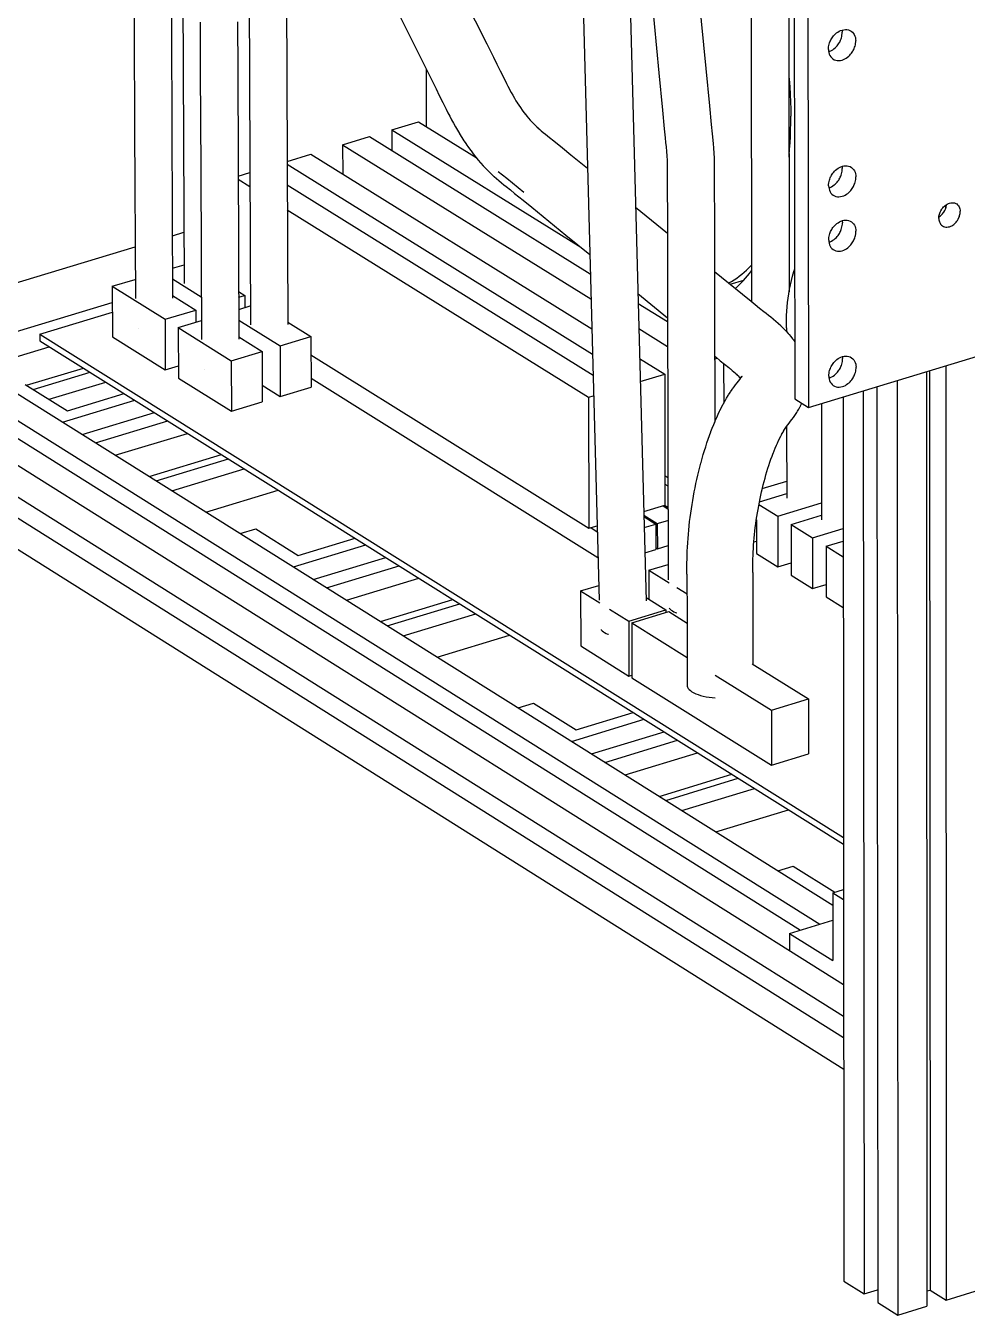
# Model space of a CAD drawing. Header units: millimetres. Extents: x -320 to 345, y -425 to 415.
# Drawn here: x -219.4 to -18.2, y -424.9 to -149.4 of the extents above; entities that cross this region are included whole.
import ezdxf

# ---------------------------------------------------------------- set-up
doc = ezdxf.new("R2010")
doc.units = ezdxf.units.MM
doc.layers.add('SKETCH', color=5, linetype='Continuous')
doc.layers.add('VISIBLE', color=7, linetype='Continuous')

msp = doc.modelspace()

# ---------------------------------------------------------------- linework, layer by layer
at = {"layer": 'SKETCH', "flags": 128}
for points in [[(-195.24, -214), (-195.24, -214), (-195.24, -214)], [(-181.11, -222.83), (-181.11, -222.83), (-181.11, -222.83)]]:
    msp.add_lwpolyline(points, dxfattribs=at)
at = {"layer": 'VISIBLE'}
for p, q in [((-159.58, -75.66), (-120.87, -153.26)), ((-163.85, -98.4), (-133.13, -160.02)), ((-55.18, -107.66), (-55.02, -229.15)), ((-52.27, -109.44), (-52.12, -230.95)), ((-185.88, -124.06), (-185.53, -204.51)), ((-196.27, -140.3), (-196.23, -150.71)), ((-188.28, -140.23), (-188.24, -150.64)), ((-171.69, -138.28), (-171.39, -213.34)), ((-163.7, -138.29), (-163.41, -213.27)), ((-75.58, -142.65), (-74.06, -158.57)), ((-85.61, -143.55), (-84.08, -159.47)), ((-182.12, -148.61), (-182.08, -159.09)), ((-174.13, -148.53), (-174.08, -159.02)), ((-100.21, -147.72), (-96.85, -272.17)), ((-90.15, -147.43), (-86.81, -272.29)), ((-64.34, -147.16), (-64.25, -208.35)), ((-56.31, -147.08), (-56.23, -206.28)), ((-196.23, -150.71), (-196.13, -171.51)), ((-188.24, -150.64), (-188.15, -171.43)), ((-46.74, -151.57), (-46.55, -151.36)), ((-46.55, -151.36), (-46.33, -151.14)), ((-46.33, -151.14), (-46.09, -150.94)), ((-46.09, -150.94), (-45.83, -150.75)), ((-45.83, -150.75), (-45.54, -150.58)), ((-45.54, -150.58), (-45.23, -150.43)), ((-45.23, -150.43), (-44.9, -150.32)), ((-45, -151.68), (-44.95, -151.39)), ((-44.96, -150.33), (-44.94, -150.45)), ((-44.95, -151.39), (-44.92, -151.09)), ((-44.94, -150.45), (-44.91, -150.77)), ((-44.92, -151.09), (-44.91, -150.77)), ((-44.9, -150.32), (-44.57, -150.24)), ((-44.57, -150.24), (-44.23, -150.21)), ((-44.23, -150.21), (-43.89, -150.22)), ((-43.89, -150.22), (-43.56, -150.29)), ((-43.89, -150.22), (-43.56, -150.29)), ((-43.56, -150.29), (-43.25, -150.4)), ((-43.56, -150.29), (-43.25, -150.4)), ((-43.25, -150.4), (-42.96, -150.57)), ((-42.96, -150.57), (-42.71, -150.78)), ((-42.96, -150.57), (-42.96, -150.57)), ((-42.71, -150.78), (-42.5, -151.03)), ((-42.5, -151.03), (-42.32, -151.3)), ((-42.32, -151.3), (-42.19, -151.6)), ((-120.87, -153.26), (-119.44, -156.14)), ((-47.84, -154.51), (-47.83, -154.19)), ((-47.83, -154.19), (-47.8, -153.89)), ((-47.8, -153.89), (-47.75, -153.6)), ((-47.75, -153.6), (-47.68, -153.32)), ((-47.68, -153.32), (-47.6, -153.07)), ((-47.6, -153.07), (-47.51, -152.83)), ((-47.51, -152.83), (-47.41, -152.61)), ((-47.41, -152.61), (-47.31, -152.4)), ((-47.31, -152.4), (-47.2, -152.2)), ((-47.2, -152.2), (-47.07, -152)), ((-47.07, -152), (-46.92, -151.78)), ((-46.92, -151.78), (-46.74, -151.57)), ((-46.66, -154.34), (-46.41, -154.13)), ((-46.41, -154.13), (-46.2, -153.92)), ((-46.2, -153.92), (-46, -153.71)), ((-46, -153.71), (-45.83, -153.49)), ((-45.83, -153.49), (-45.68, -153.28)), ((-45.68, -153.28), (-45.55, -153.08)), ((-45.55, -153.08), (-45.44, -152.88)), ((-45.44, -152.88), (-45.34, -152.67)), ((-45.34, -152.67), (-45.24, -152.45)), ((-45.24, -152.45), (-45.15, -152.21)), ((-45.15, -152.21), (-45.07, -151.96)), ((-45.07, -151.96), (-45, -151.68)), ((-42.43, -154.46), (-42.33, -154.24)), ((-42.33, -154.24), (-42.24, -154)), ((-42.24, -154), (-42.16, -153.74)), ((-42.19, -151.6), (-42.09, -151.92)), ((-42.16, -153.74), (-42.09, -153.47)), ((-42.09, -151.92), (-42.03, -152.24)), ((-42.09, -153.47), (-42.04, -153.18)), ((-42.04, -153.18), (-42.01, -152.87)), ((-42.03, -152.24), (-42.01, -152.56)), ((-42.01, -152.87), (-42.01, -152.56)), ((-119.44, -156.14), (-118.72, -157.58)), ((-47.84, -154.51), (-47.81, -154.83)), ((-47.81, -154.83), (-47.75, -155.15)), ((-47.79, -154.94), (-47.52, -154.85)), ((-47.75, -155.15), (-47.66, -155.46)), ((-47.66, -155.46), (-47.52, -155.76)), ((-47.52, -154.85), (-47.21, -154.7)), ((-47.52, -155.76), (-47.35, -156.04)), ((-47.52, -155.76), (-47.35, -156.04)), ((-47.35, -156.04), (-47.13, -156.29)), ((-47.35, -156.04), (-47.13, -156.29)), ((-47.21, -154.7), (-46.92, -154.53)), ((-47.13, -156.29), (-46.88, -156.5)), ((-46.92, -154.53), (-46.66, -154.34)), ((-46.88, -156.5), (-46.88, -156.5)), ((-46.88, -156.5), (-46.6, -156.66)), ((-46.6, -156.66), (-46.29, -156.78)), ((-46.29, -156.78), (-45.96, -156.84)), ((-45.96, -156.84), (-45.62, -156.86)), ((-45.62, -156.86), (-45.28, -156.83)), ((-45.28, -156.83), (-44.94, -156.75)), ((-44.94, -156.75), (-44.61, -156.63)), ((-44.61, -156.63), (-44.31, -156.49)), ((-44.31, -156.49), (-44.02, -156.31)), ((-44.02, -156.31), (-43.75, -156.12)), ((-43.75, -156.12), (-43.51, -155.92)), ((-43.51, -155.92), (-43.29, -155.71)), ((-43.29, -155.71), (-43.1, -155.49)), ((-43.1, -155.49), (-42.93, -155.28)), ((-42.93, -155.28), (-42.78, -155.07)), ((-42.78, -155.07), (-42.65, -154.86)), ((-42.65, -154.86), (-42.54, -154.66)), ((-42.54, -154.66), (-42.43, -154.46)), ((-182.08, -159.09), (-181.99, -180.04)), ((-174.08, -159.02), (-173.85, -216.41)), ((-133.83, -158.62), (-133.79, -170.96)), ((-118.72, -157.58), (-118.02, -159.01)), ((-118.02, -159.01), (-117.32, -160.41)), ((-84.08, -159.47), (-83.31, -167.42)), ((-74.06, -158.57), (-73.29, -166.52)), ((-133.13, -160.02), (-131.71, -162.88)), ((-117.32, -160.41), (-116.63, -161.77)), ((-116.63, -161.77), (-116.29, -162.43)), ((-116.32, -162.37), (-116.32, -162.37)), ((-116.32, -162.37), (-115.98, -163.03)), ((-56.29, -160.21), (-56.24, -160.83)), ((-56.24, -160.83), (-56.12, -162.47)), ((-56.12, -162.47), (-56.02, -164.08)), ((-131.71, -162.88), (-131, -164.32)), ((-131, -164.32), (-130.28, -165.77)), ((-115.98, -163.01), (-115.98, -163.01)), ((-115.98, -163.01), (-115.65, -163.65)), ((-115.65, -163.65), (-115.31, -164.26)), ((-115.31, -164.26), (-114.96, -164.86)), ((-114.96, -164.86), (-114.62, -165.43)), ((-56.02, -164.08), (-55.95, -165.66)), ((-130.28, -165.77), (-129.54, -167.24)), ((-129.54, -167.24), (-129.17, -167.98)), ((-129.17, -167.98), (-128.78, -168.73)), ((-114.62, -165.43), (-114.3, -165.93)), ((-114.36, -165.84), (-114.36, -165.84)), ((-114.36, -165.84), (-114.01, -166.38)), ((-114.01, -166.38), (-113.66, -166.9)), ((-113.66, -166.9), (-113.29, -167.41)), ((-113.29, -167.41), (-112.93, -167.91)), ((-112.93, -167.91), (-112.59, -168.35)), ((-83.31, -167.42), (-82.93, -171.41)), ((-73.29, -166.52), (-72.92, -170.49)), ((-55.95, -165.66), (-55.91, -167.21)), ((-55.91, -167.21), (-55.89, -168.73)), ((-141.16, -171.67), (-135.43, -169.95)), ((-135.43, -169.95), (-135.43, -169.95)), ((-135.43, -169.95), (-123.14, -177.57)), ((-128.78, -168.73), (-128.39, -169.48)), ((-128.39, -169.48), (-127.99, -170.23)), ((-127.99, -170.23), (-127.57, -170.98)), ((-112.69, -168.23), (-112.69, -168.23)), ((-112.69, -168.23), (-112.32, -168.69)), ((-112.32, -168.69), (-111.95, -169.14)), ((-111.95, -169.14), (-111.57, -169.58)), ((-111.57, -169.58), (-111.29, -169.88)), ((-111.35, -169.82), (-111.35, -169.82)), ((-111.35, -169.82), (-110.96, -170.22)), ((-110.96, -170.22), (-110.59, -170.59)), ((-110.66, -170.53), (-110.66, -170.53)), ((-110.66, -170.53), (-110.26, -170.91)), ((-72.92, -170.49), (-72.72, -172.49)), ((-55.92, -171.66), (-55.9, -170.21)), ((-55.9, -170.21), (-55.89, -168.73)), ((-196.13, -171.51), (-195.96, -207.65)), ((-188.15, -171.43), (-187.99, -207.58)), ((-151.66, -174.82), (-145.92, -173.09)), ((-145.92, -173.09), (-145.92, -173.09)), ((-145.92, -173.09), (-98.74, -202.38)), ((-141.16, -171.67), (-141.15, -176.05)), ((-141.16, -171.67), (-100.76, -196.73)), ((-127.57, -170.98), (-127.15, -171.73)), ((-127.15, -171.73), (-126.72, -172.46)), ((-126.72, -172.46), (-126.67, -172.53)), ((-126.67, -172.53), (-126.22, -173.26)), ((-126.22, -173.26), (-125.77, -173.97)), ((-110.26, -170.91), (-109.9, -171.24)), ((-109.95, -171.19), (-109.95, -171.19)), ((-109.95, -171.19), (-109.53, -171.56)), ((-109.53, -171.56), (-109.13, -171.9)), ((-109.21, -171.83), (-109.21, -171.83)), ((-109.21, -171.83), (-108.78, -172.19)), ((-108.78, -172.19), (-108.34, -172.55)), ((-108.34, -172.55), (-107.45, -173.27)), ((-107.45, -173.27), (-106.54, -174)), ((-82.93, -171.41), (-82.73, -173.38)), ((-82.73, -173.38), (-82.63, -174.34)), ((-72.72, -172.49), (-72.5, -174.53)), ((-56.04, -174.45), (-55.97, -173.07)), ((-55.97, -173.07), (-55.92, -171.66)), ((-151.66, -174.82), (-151.64, -181.11)), ((-151.66, -174.82), (-98.59, -207.77)), ((-125.77, -173.97), (-125.3, -174.66)), ((-125.3, -174.66), (-125.25, -174.74)), ((-125.25, -174.74), (-124.77, -175.42)), ((-124.77, -175.42), (-124.29, -176.08)), ((-124.29, -176.08), (-124.23, -176.16)), ((-124.23, -176.16), (-123.74, -176.8)), ((-106.54, -174), (-104.7, -175.49)), ((-104.7, -175.49), (-102.87, -176.97)), ((-82.63, -174.34), (-82.53, -175.3)), ((-82.53, -175.3), (-82.44, -176.26)), ((-82.44, -176.26), (-82.37, -177.21)), ((-72.5, -174.53), (-72.41, -175.56)), ((-72.41, -175.56), (-72.33, -176.61)), ((-56.24, -177.11), (-56.13, -175.8)), ((-56.13, -175.8), (-56.04, -174.45)), ((-163.54, -178.38), (-158.47, -176.86)), ((-163.54, -179), (-98.27, -219.58)), ((-158.47, -176.86), (-158.47, -176.86)), ((-158.47, -176.86), (-98.42, -214.18)), ((-123.74, -176.8), (-123.25, -177.43)), ((-123.25, -177.43), (-123.18, -177.51)), ((-123.18, -177.51), (-122.68, -178.11)), ((-122.68, -178.11), (-122.18, -178.69)), ((-122.18, -178.69), (-122.11, -178.78)), ((-122.11, -178.78), (-121.6, -179.34)), ((-102.87, -176.97), (-99.35, -179.83)), ((-82.37, -177.21), (-82.32, -178.17)), ((-82.32, -178.17), (-82.3, -179.14)), ((-72.33, -176.61), (-72.28, -177.67)), ((-72.28, -177.67), (-72.25, -178.74)), ((-72.25, -178.74), (-72.25, -178.85)), ((-72.25, -178.85), (-72.24, -179.92)), ((-56.27, -177.45), (-56.24, -177.11)), ((-181.99, -180.04), (-181.83, -216.48)), ((-173.99, -181.52), (-171.52, -180.78)), ((-121.6, -179.34), (-121.09, -179.88)), ((-121.09, -179.88), (-121.01, -179.96)), ((-121.01, -179.96), (-120.5, -180.48)), ((-120.5, -180.48), (-120.41, -180.56)), ((-120.41, -180.56), (-119.99, -180.97)), ((-119.99, -180.97), (-119.9, -181.05)), ((-119.9, -181.05), (-119.39, -181.52)), ((-119.39, -181.52), (-119.3, -181.6)), ((-119.3, -181.6), (-118.8, -182.05)), ((-118.41, -180.51), (-116.58, -181.97)), ((-118.41, -180.51), (-116.58, -181.97)), ((-82.3, -179.11), (-82.29, -180.01)), ((-82.3, -179.14), (-82.3, -179.14)), ((-82.29, -180.01), (-82.29, -181)), ((-82.29, -181), (-82.28, -183.02)), ((-72.24, -179.92), (-72.23, -180.98)), ((-72.23, -180.98), (-72.23, -183.07)), ((-47.48, -181.93), (-47.38, -181.71)), ((-47.38, -181.71), (-47.28, -181.51)), ((-47.28, -181.51), (-47.16, -181.31)), ((-47.16, -181.31), (-47.03, -181.1)), ((-47.03, -181.1), (-46.88, -180.89)), ((-46.88, -180.89), (-46.71, -180.67)), ((-46.71, -180.67), (-46.52, -180.46)), ((-46.52, -180.46), (-46.3, -180.25)), ((-46.3, -180.25), (-46.06, -180.05)), ((-46.06, -180.05), (-45.79, -179.85)), ((-45.79, -179.85), (-45.51, -179.68)), ((-45.51, -179.68), (-45.2, -179.54)), ((-45.41, -181.97), (-45.31, -181.76)), ((-45.31, -181.76), (-45.21, -181.54)), ((-45.21, -181.54), (-45.12, -181.3)), ((-45.2, -179.54), (-44.87, -179.42)), ((-45.12, -181.3), (-45.03, -181.05)), ((-45.03, -181.05), (-44.97, -180.77)), ((-44.97, -180.77), (-44.92, -180.48)), ((-44.93, -179.44), (-44.91, -179.55)), ((-44.92, -180.48), (-44.89, -180.18)), ((-44.91, -179.55), (-44.88, -179.87)), ((-44.89, -180.18), (-44.88, -179.87)), ((-44.87, -179.42), (-44.54, -179.34)), ((-44.54, -179.34), (-44.19, -179.31)), ((-44.19, -179.31), (-43.86, -179.32)), ((-43.86, -179.32), (-43.53, -179.39)), ((-43.86, -179.32), (-43.53, -179.39)), ((-43.53, -179.39), (-43.22, -179.51)), ((-43.53, -179.39), (-43.22, -179.51)), ((-43.22, -179.51), (-42.93, -179.67)), ((-42.93, -179.67), (-42.68, -179.88)), ((-42.93, -179.67), (-42.93, -179.67)), ((-42.68, -179.88), (-42.47, -180.13)), ((-42.47, -180.13), (-42.29, -180.4)), ((-42.29, -180.4), (-42.16, -180.7)), ((-42.16, -180.7), (-42.06, -181.02)), ((-42.06, -181.02), (-42, -181.34)), ((-42, -181.34), (-41.98, -181.66)), ((-41.98, -181.97), (-41.98, -181.66)), ((-173.99, -182.2), (-171.51, -183.74)), ((-163.53, -183.4), (-98.15, -224.07)), ((-118.8, -182.05), (-118.3, -182.48)), ((-118.3, -182.48), (-118.2, -182.56)), ((-118.2, -182.56), (-117.81, -182.88)), ((-117.81, -182.88), (-117.71, -182.97)), ((-117.71, -182.97), (-117.23, -183.36)), ((-117.23, -183.36), (-116.75, -183.74)), ((-116.75, -183.74), (-115.82, -184.49)), ((-116.58, -181.97), (-112.93, -184.94)), ((-116.58, -181.97), (-112.93, -184.94)), ((-115.82, -184.49), (-114.9, -185.23)), ((-82.28, -183.02), (-82.27, -191.22)), ((-72.23, -183.07), (-72.22, -191.29)), ((-47.8, -183.29), (-47.77, -182.99)), ((-47.8, -183.61), (-47.8, -183.29)), ((-47.8, -183.61), (-47.78, -183.93)), ((-47.78, -183.93), (-47.72, -184.25)), ((-47.77, -182.99), (-47.72, -182.7)), ((-47.76, -184.03), (-47.49, -183.94)), ((-47.72, -182.7), (-47.65, -182.43)), ((-47.72, -184.25), (-47.63, -184.56)), ((-47.65, -182.43), (-47.57, -182.17)), ((-47.63, -184.56), (-47.49, -184.86)), ((-47.57, -182.17), (-47.48, -181.93)), ((-47.49, -183.94), (-47.18, -183.79)), ((-47.18, -183.79), (-46.89, -183.62)), ((-46.89, -183.62), (-46.62, -183.43)), ((-46.62, -183.43), (-46.38, -183.22)), ((-46.38, -183.22), (-46.17, -183.01)), ((-46.17, -183.01), (-45.97, -182.8)), ((-45.97, -182.8), (-45.8, -182.58)), ((-45.8, -182.58), (-45.65, -182.37)), ((-45.65, -182.37), (-45.52, -182.17)), ((-45.52, -182.17), (-45.41, -181.97)), ((-43.26, -184.8), (-43.07, -184.59)), ((-43.07, -184.59), (-42.9, -184.37)), ((-42.9, -184.37), (-42.75, -184.16)), ((-42.75, -184.16), (-42.62, -183.96)), ((-42.62, -183.96), (-42.51, -183.76)), ((-42.51, -183.76), (-42.4, -183.55)), ((-42.4, -183.55), (-42.31, -183.33)), ((-42.31, -183.33), (-42.21, -183.09)), ((-42.21, -183.09), (-42.13, -182.84)), ((-42.13, -182.84), (-42.07, -182.56)), ((-42.07, -182.56), (-42.01, -182.27)), ((-42.01, -182.27), (-41.98, -181.97)), ((-114.9, -185.23), (-113.09, -186.7)), ((-113.09, -186.7), (-111.26, -188.19)), ((-47.49, -184.86), (-47.32, -185.14)), ((-47.49, -184.86), (-47.32, -185.14)), ((-47.32, -185.14), (-47.1, -185.39)), ((-47.32, -185.14), (-47.1, -185.39)), ((-47.1, -185.39), (-46.85, -185.59)), ((-46.85, -185.59), (-46.85, -185.59)), ((-46.85, -185.59), (-46.57, -185.76)), ((-46.57, -185.76), (-46.26, -185.87)), ((-46.26, -185.87), (-45.93, -185.94)), ((-45.93, -185.94), (-45.59, -185.95)), ((-45.59, -185.95), (-45.25, -185.92)), ((-45.25, -185.92), (-44.91, -185.84)), ((-44.91, -185.84), (-44.58, -185.73)), ((-44.58, -185.73), (-44.28, -185.58)), ((-44.28, -185.58), (-43.99, -185.41)), ((-43.99, -185.41), (-43.72, -185.22)), ((-43.72, -185.22), (-43.48, -185.01)), ((-43.48, -185.01), (-43.26, -184.8)), ((-22.2, -187.39), (-21.95, -187.3)), ((-21.95, -187.3), (-21.68, -187.24)), ((-21.68, -187.24), (-21.42, -187.21)), ((-21.42, -187.21), (-21.15, -187.22)), ((-21.15, -187.22), (-20.89, -187.27)), ((-20.89, -187.27), (-20.65, -187.36)), ((-20.65, -187.36), (-20.43, -187.49)), ((-163.51, -188.72), (-99.13, -228.79)), ((-111.26, -188.19), (-103.95, -194.14)), ((-89.06, -188.19), (-82.26, -193.71)), ((-24.24, -190.34), (-24.22, -190.1)), ((-24.22, -190.1), (-24.18, -189.87)), ((-24.18, -189.87), (-24.13, -189.66)), ((-24.16, -190.21), (-23.95, -190.06)), ((-24.13, -189.66), (-24.06, -189.46)), ((-24.06, -189.46), (-23.99, -189.27)), ((-23.99, -189.27), (-23.83, -188.94)), ((-23.95, -190.06), (-23.76, -189.9)), ((-23.83, -188.94), (-23.64, -188.62)), ((-23.76, -189.9), (-23.59, -189.73)), ((-23.64, -188.62), (-23.53, -188.45)), ((-23.59, -189.73), (-23.44, -189.56)), ((-23.53, -188.45), (-23.39, -188.28)), ((-23.44, -189.56), (-23.31, -189.4)), ((-23.39, -188.28), (-23.24, -188.11)), ((-23.31, -189.4), (-23.19, -189.23)), ((-23.24, -188.11), (-23.07, -187.95)), ((-23.19, -189.23), (-23, -188.91)), ((-23.07, -187.95), (-22.88, -187.79)), ((-23, -188.91), (-22.84, -188.58)), ((-22.88, -187.79), (-22.67, -187.64)), ((-22.84, -188.58), (-22.77, -188.39)), ((-22.79, -187.72), (-22.79, -188.45)), ((-22.77, -188.39), (-22.7, -188.19)), ((-22.7, -188.19), (-22.65, -187.97)), ((-22.67, -187.64), (-22.45, -187.5)), ((-22.65, -187.97), (-22.61, -187.75)), ((-22.61, -187.75), (-22.6, -187.59)), ((-22.45, -187.5), (-22.2, -187.39)), ((-20.43, -187.49), (-20.23, -187.66)), ((-20.43, -187.49), (-20.43, -187.49)), ((-20.23, -187.66), (-20.06, -187.85)), ((-20.06, -187.85), (-19.92, -188.07)), ((-19.92, -188.07), (-19.82, -188.3)), ((-19.86, -190.18), (-19.8, -189.98)), ((-19.82, -188.3), (-19.74, -188.55)), ((-19.8, -189.98), (-19.75, -189.76)), ((-19.75, -189.76), (-19.71, -189.54)), ((-19.74, -188.55), (-19.7, -188.8)), ((-19.71, -189.54), (-19.68, -189.3)), ((-19.7, -188.8), (-19.68, -189.05)), ((-19.68, -189.3), (-19.68, -189.05)), ((-305.58, -190.29), (-44.6, -354.26)), ((-278.01, -192.39), (-46.92, -337.35)), ((-82.27, -191.22), (-82.24, -207.63)), ((-72.22, -191.29), (-72.19, -207.7)), ((-47.15, -192.94), (-47.02, -192.73)), ((-47.02, -192.73), (-46.87, -192.52)), ((-46.87, -192.52), (-46.7, -192.31)), ((-46.7, -192.31), (-46.51, -192.09)), ((-46.51, -192.09), (-46.29, -191.88)), ((-46.29, -191.88), (-46.05, -191.68)), ((-46.05, -191.68), (-45.78, -191.49)), ((-45.78, -191.49), (-45.49, -191.31)), ((-45.49, -191.31), (-45.19, -191.17)), ((-45.19, -191.17), (-44.86, -191.05)), ((-45.1, -192.93), (-45.02, -192.67)), ((-45.02, -192.67), (-44.95, -192.4)), ((-44.95, -192.4), (-44.9, -192.11)), ((-44.91, -191.07), (-44.89, -191.17)), ((-44.9, -192.11), (-44.87, -191.81)), ((-44.89, -191.17), (-44.87, -191.49)), ((-44.87, -191.81), (-44.87, -191.49)), ((-44.86, -191.05), (-44.52, -190.97)), ((-44.52, -190.97), (-44.18, -190.94)), ((-44.18, -190.94), (-43.84, -190.95)), ((-43.84, -190.95), (-43.52, -191.02)), ((-43.84, -190.95), (-43.52, -191.02)), ((-43.52, -191.02), (-43.21, -191.13)), ((-43.52, -191.02), (-43.21, -191.13)), ((-43.21, -191.13), (-42.92, -191.3)), ((-43.21, -191.13), (-42.92, -191.3)), ((-42.92, -191.3), (-42.67, -191.51)), ((-42.92, -191.3), (-42.92, -191.3)), ((-42.67, -191.51), (-42.46, -191.75)), ((-42.46, -191.75), (-42.28, -192.03)), ((-42.28, -192.03), (-42.15, -192.33)), ((-42.15, -192.33), (-42.05, -192.65)), ((-42.05, -192.65), (-41.99, -192.97)), ((-24.25, -190.58), (-24.24, -190.34)), ((-24.25, -190.58), (-24.23, -190.84)), ((-24.24, -190.25), (-24.16, -190.21)), ((-24.23, -190.84), (-24.18, -191.09)), ((-24.18, -191.09), (-24.11, -191.33)), ((-24.11, -191.33), (-24, -191.57)), ((-24, -191.57), (-23.87, -191.79)), ((-23.87, -191.79), (-23.7, -191.98)), ((-23.7, -191.98), (-23.5, -192.14)), ((-23.5, -192.14), (-23.5, -192.14)), ((-23.5, -192.14), (-23.28, -192.27)), ((-23.28, -192.27), (-23.03, -192.36)), ((-23.03, -192.36), (-22.78, -192.42)), ((-22.78, -192.42), (-22.51, -192.43)), ((-22.51, -192.43), (-22.24, -192.4)), ((-22.24, -192.4), (-21.98, -192.34)), ((-21.98, -192.34), (-21.72, -192.25)), ((-21.72, -192.25), (-21.48, -192.13)), ((-21.48, -192.13), (-21.26, -192)), ((-21.26, -192), (-21.05, -191.85)), ((-21.05, -191.85), (-20.86, -191.69)), ((-20.86, -191.69), (-20.69, -191.52)), ((-20.69, -191.52), (-20.54, -191.35)), ((-20.54, -191.35), (-20.4, -191.19)), ((-20.4, -191.19), (-20.29, -191.02)), ((-20.29, -191.02), (-20.09, -190.7)), ((-20.09, -190.7), (-19.94, -190.37)), ((-19.94, -190.37), (-19.86, -190.18)), ((-288.26, -195.46), (-53.81, -342.67)), ((-284.16, -194.23), (-49.67, -341.41)), ((-188.05, -194.28), (-185.58, -193.54)), ((-103.95, -194.14), (-98.85, -198.29)), ((-47.79, -194.92), (-47.76, -194.62)), ((-47.79, -195.24), (-47.79, -194.92)), ((-47.79, -195.24), (-47.77, -195.56)), ((-47.77, -195.56), (-47.71, -195.88)), ((-47.76, -194.62), (-47.7, -194.33)), ((-47.75, -195.66), (-47.47, -195.56)), ((-47.7, -194.33), (-47.64, -194.06)), ((-47.64, -194.06), (-47.56, -193.8)), ((-47.56, -193.8), (-47.46, -193.56)), ((-47.47, -195.56), (-47.16, -195.42)), ((-47.46, -193.56), (-47.37, -193.34)), ((-47.37, -193.34), (-47.26, -193.14)), ((-47.26, -193.14), (-47.15, -192.94)), ((-47.16, -195.42), (-46.88, -195.24)), ((-46.88, -195.24), (-46.61, -195.05)), ((-46.61, -195.05), (-46.37, -194.85)), ((-46.37, -194.85), (-46.15, -194.64)), ((-46.15, -194.64), (-45.96, -194.42)), ((-45.96, -194.42), (-45.79, -194.21)), ((-45.79, -194.21), (-45.64, -194)), ((-45.64, -194), (-45.51, -193.79)), ((-45.51, -193.79), (-45.4, -193.59)), ((-45.4, -193.59), (-45.29, -193.39)), ((-45.29, -193.39), (-45.19, -193.17)), ((-45.19, -193.17), (-45.1, -192.93)), ((-42.74, -195.79), (-42.61, -195.58)), ((-42.61, -195.58), (-42.49, -195.39)), ((-42.49, -195.39), (-42.39, -195.18)), ((-42.39, -195.18), (-42.29, -194.96)), ((-42.29, -194.96), (-42.2, -194.72)), ((-42.2, -194.72), (-42.12, -194.47)), ((-42.12, -194.47), (-42.05, -194.19)), ((-42.05, -194.19), (-42, -193.9)), ((-42, -193.9), (-41.97, -193.6)), ((-41.99, -192.97), (-41.97, -193.29)), ((-41.97, -193.6), (-41.97, -193.29)), ((-305.53, -197), (-44.59, -361.06)), ((-228.75, -206.5), (-196.01, -196.67)), ((-47.71, -195.88), (-47.61, -196.19)), ((-47.61, -196.19), (-47.48, -196.49)), ((-47.48, -196.49), (-47.3, -196.77)), ((-47.48, -196.49), (-47.3, -196.77)), ((-47.3, -196.77), (-47.09, -197.01)), ((-47.3, -196.77), (-47.09, -197.01)), ((-47.09, -197.01), (-46.84, -197.22)), ((-47.09, -197.01), (-46.84, -197.22)), ((-46.84, -197.22), (-46.84, -197.22)), ((-46.84, -197.22), (-46.55, -197.39)), ((-46.55, -197.39), (-46.24, -197.5)), ((-46.24, -197.5), (-45.91, -197.57)), ((-45.91, -197.57), (-45.57, -197.58)), ((-45.57, -197.58), (-45.23, -197.55)), ((-45.23, -197.55), (-44.9, -197.47)), ((-44.9, -197.47), (-44.57, -197.36)), ((-44.57, -197.36), (-44.26, -197.21)), ((-44.26, -197.21), (-43.98, -197.04)), ((-43.98, -197.04), (-43.71, -196.85)), ((-43.71, -196.85), (-43.47, -196.64)), ((-43.47, -196.64), (-43.25, -196.43)), ((-43.25, -196.43), (-43.06, -196.22)), ((-43.06, -196.22), (-42.89, -196)), ((-42.89, -196), (-42.74, -195.79)), ((-188.02, -201.2), (-185.55, -200.46)), ((-64.9, -201.19), (-64.44, -200.73)), ((-64.44, -200.73), (-64.26, -200.54)), ((-305.5, -201.47), (-44.59, -365.59)), ((-200.91, -205.07), (-195.98, -203.59)), ((-188.01, -203.48), (-181.87, -207.31)), ((-72.2, -201.89), (-66.22, -206.75)), ((-68.82, -204.64), (-65.92, -203.76)), ((-68.59, -204.04), (-68.01, -203.68)), ((-68.01, -203.68), (-67.45, -203.31)), ((-67.45, -203.31), (-66.91, -202.91)), ((-66.91, -202.91), (-66.38, -202.5)), ((-66.48, -204.36), (-66.02, -203.87)), ((-66.38, -202.5), (-65.87, -202.08)), ((-66.02, -203.87), (-65.57, -203.36)), ((-65.87, -202.08), (-65.38, -201.64)), ((-65.57, -203.36), (-65.13, -202.84)), ((-65.38, -201.64), (-64.9, -201.19)), ((-65.13, -202.84), (-64.71, -202.32)), ((-64.71, -202.32), (-64.3, -201.79)), ((-64.3, -201.79), (-64.26, -201.72)), ((-55.94, -204.75), (-55.73, -203.82)), ((-55.73, -203.82), (-55.49, -202.88)), ((-55.49, -202.88), (-55.23, -201.94)), ((-55.23, -201.92), (-55.05, -201.35)), ((-55.23, -201.94), (-55.23, -201.92)), ((-200.91, -205.07), (-200.86, -215.86)), ((-200.91, -205.07), (-189.61, -212.13)), ((-173.89, -206.21), (-172.6, -207.01)), ((-88.57, -206.65), (-82.23, -211.81)), ((-69.16, -204.36), (-68.59, -204.04)), ((-67.71, -205.54), (-67.47, -205.32)), ((-67.47, -205.32), (-66.97, -204.84)), ((-66.97, -204.84), (-66.48, -204.36)), ((-56.3, -206.66), (-56.13, -205.72)), ((-56.13, -205.69), (-55.94, -204.75)), ((-56.13, -205.72), (-56.13, -205.69)), ((-305.45, -208.18), (-44.58, -372.39)), ((-229.82, -217.25), (-200.89, -208.55)), ((-187.99, -207.06), (-183.04, -210.15)), ((-173.89, -207.4), (-172.6, -207.01)), ((-173.87, -210.01), (-171.41, -209.27)), ((-172.6, -207.01), (-172.59, -209.63)), ((-88.51, -208.72), (-82.23, -212.62)), ((-82.24, -207.63), (-82.12, -267.83)), ((-72.19, -207.7), (-72.15, -234.1)), ((-66.22, -206.75), (-64.39, -208.24)), ((-64.39, -208.24), (-63.48, -208.98)), ((-63.48, -208.98), (-62.56, -209.72)), ((-56.66, -209.48), (-56.57, -208.56)), ((-56.57, -208.56), (-56.56, -208.53)), ((-56.56, -208.53), (-56.44, -207.6)), ((-56.44, -207.6), (-56.3, -206.66)), ((-216.36, -215.3), (-200.88, -210.64)), ((-189.61, -212.13), (-183.04, -210.15)), ((-189.61, -212.13), (-189.57, -222.93)), ((-183.04, -210.15), (-183.03, -212.77)), ((-62.56, -209.72), (-61.62, -210.47)), ((-61.62, -210.47), (-61.14, -210.85)), ((-61.14, -210.85), (-60.66, -211.24)), ((-60.66, -211.24), (-60.17, -211.63)), ((-60.17, -211.63), (-59.69, -212.03)), ((-59.69, -212.03), (-59.59, -212.12)), ((-59.59, -212.12), (-59.1, -212.53)), ((-56.79, -212.21), (-56.77, -211.33)), ((-56.77, -211.29), (-56.73, -210.39)), ((-56.77, -211.33), (-56.77, -211.29)), ((-56.73, -210.39), (-56.66, -209.48)), ((-195.24, -214), (-195.24, -214)), ((-195.24, -214), (-195.24, -214)), ((-195.24, -214), (-195.24, -214)), ((-186.79, -213.9), (-181.85, -212.41)), ((-186.79, -213.9), (-186.74, -224.69)), ((-186.79, -213.9), (-175.47, -220.97)), ((-173.87, -212.31), (-165.03, -217.83)), ((-163.41, -212.75), (-158.45, -215.84)), ((-88.37, -214.12), (-82.22, -217.94)), ((-59.1, -212.53), (-58.62, -212.95)), ((-58.62, -212.95), (-58.52, -213.04)), ((-58.52, -213.04), (-58.05, -213.48)), ((-58.05, -213.48), (-57.95, -213.57)), ((-57.95, -213.57), (-57.5, -214.02)), ((-57.5, -214.02), (-57.06, -214.47)), ((-57.06, -214.47), (-56.86, -214.68)), ((-56.86, -214.68), (-56.44, -215.14)), ((-56.81, -213.93), (-56.8, -213.08)), ((-56.81, -213.93), (-56.81, -214.74)), ((-56.8, -213.08), (-56.79, -212.21)), ((-216.36, -215.3), (-216.35, -216.73)), ((-216.36, -215.3), (-44.63, -322.84)), ((-216.35, -216.73), (-44.63, -324.3)), ((-216.35, -216.73), (-216.35, -216.73)), ((-200.86, -215.86), (-189.57, -222.93)), ((-200.86, -215.86), (-200.86, -215.86)), ((-173.85, -215.89), (-168.89, -218.99)), ((-165.03, -217.83), (-158.45, -215.84)), ((-158.45, -215.84), (-158.41, -226.64)), ((-56.44, -215.14), (-56.26, -215.36)), ((-56.26, -215.36), (-55.87, -215.84)), ((-55.87, -215.84), (-55.5, -216.31)), ((-55.5, -216.31), (-55.33, -216.55)), ((-55.33, -216.55), (-55.03, -216.98)), ((-229.79, -222.63), (-214.35, -217.99)), ((-175.47, -220.97), (-168.89, -218.99)), ((-168.89, -218.99), (-168.85, -229.79)), ((-165.03, -217.83), (-164.98, -228.62)), ((-158.44, -219.72), (-99.07, -256.78)), ((-72.17, -220), (-71.87, -220.24)), ((-71.87, -220.24), (-70.95, -220.99)), ((-52.12, -230.95), (-13.65, -219.3)), ((-45.75, -220.53), (-45.46, -220.36)), ((-45.46, -220.36), (-45.16, -220.21)), ((-45.16, -220.21), (-44.83, -220.1)), ((-44.88, -220.12), (-44.86, -220.21)), ((-44.86, -220.21), (-44.84, -220.53)), ((-44.83, -220.1), (-44.49, -220.02)), ((-44.49, -220.02), (-44.15, -219.99)), ((-44.15, -219.99), (-43.81, -220)), ((-43.81, -220), (-43.49, -220.07)), ((-43.81, -220), (-43.49, -220.07)), ((-43.49, -220.07), (-43.18, -220.18)), ((-43.49, -220.07), (-43.18, -220.18)), ((-43.18, -220.18), (-42.89, -220.35)), ((-43.18, -220.18), (-42.89, -220.35)), ((-42.89, -220.35), (-42.64, -220.55)), ((-42.89, -220.35), (-42.89, -220.35)), ((-219.24, -226.2), (-207.08, -222.54)), ((-189.57, -222.93), (-186.75, -222.08)), ((-181.11, -222.83), (-181.11, -222.83)), ((-181.11, -222.83), (-181.11, -222.83)), ((-181.11, -222.83), (-181.11, -222.83)), ((-175.47, -220.97), (-175.43, -231.77)), ((-88.2, -220.53), (-82.83, -223.86)), ((-72.17, -220.64), (-71.59, -220.46)), ((-70.95, -220.99), (-70.02, -221.73)), ((-70.25, -221.55), (-70.23, -230.07)), ((-70.02, -221.73), (-69.12, -222.45)), ((-69.12, -222.45), (-68.76, -222.75)), ((-68.8, -222.72), (-68.39, -223.07)), ((-68.8, -222.72), (-68.8, -222.72)), ((-68.39, -223.07), (-68.05, -223.36)), ((-47.67, -223.38), (-47.6, -223.1)), ((-47.6, -223.1), (-47.52, -222.85)), ((-47.52, -222.85), (-47.43, -222.61)), ((-47.43, -222.61), (-47.33, -222.39)), ((-47.33, -222.39), (-47.23, -222.18)), ((-47.23, -222.18), (-47.12, -221.99)), ((-47.12, -221.99), (-46.99, -221.78)), ((-46.99, -221.78), (-46.84, -221.57)), ((-46.84, -221.57), (-46.67, -221.35)), ((-46.67, -221.35), (-46.47, -221.14)), ((-46.47, -221.14), (-46.26, -220.93)), ((-46.26, -220.93), (-46.02, -220.73)), ((-46.02, -220.73), (-45.75, -220.53)), ((-45.76, -223.24), (-45.61, -223.03)), ((-45.61, -223.03), (-45.48, -222.83)), ((-45.48, -222.83), (-45.36, -222.63)), ((-45.36, -222.63), (-45.26, -222.43)), ((-45.26, -222.43), (-45.16, -222.2)), ((-45.16, -222.2), (-45.07, -221.97)), ((-45.07, -221.97), (-44.99, -221.71)), ((-44.99, -221.71), (-44.92, -221.44)), ((-44.92, -221.44), (-44.87, -221.15)), ((-44.87, -221.15), (-44.84, -220.84)), ((-44.84, -220.84), (-44.84, -220.53)), ((-42.64, -220.55), (-42.43, -220.8)), ((-42.43, -220.8), (-42.25, -221.08)), ((-42.25, -221.08), (-42.12, -221.38)), ((-42.12, -221.38), (-42.02, -221.69)), ((-42.02, -221.69), (-41.96, -222.01)), ((-42.02, -223.23), (-41.97, -222.94)), ((-41.97, -222.94), (-41.94, -222.64)), ((-41.96, -222.01), (-41.94, -222.33)), ((-41.94, -222.64), (-41.94, -222.33)), ((-26.25, -223.11), (-26.13, -419.57)), ((-22.77, -222.06), (-22.66, -421.76)), ((-217.78, -227.12), (-205.62, -223.46)), ((-214.4, -229.23), (-202.24, -225.57)), ((-186.74, -224.69), (-175.43, -231.77)), ((-186.74, -224.69), (-186.74, -224.69)), ((-158.42, -224.74), (-97.1, -263.03)), ((-88.06, -225.44), (-82.83, -223.86)), ((-82.83, -223.86), (-82.78, -251.84)), ((-68.09, -223.32), (-67.74, -223.64)), ((-68.09, -223.32), (-68.09, -223.32)), ((-67.82, -223.56), (-67.49, -223.89)), ((-67.82, -223.56), (-67.82, -223.56)), ((-67.68, -226.1), (-67.36, -225.7)), ((-67.57, -223.8), (-67.27, -224.11)), ((-67.57, -223.8), (-67.57, -223.8)), ((-67.36, -225.7), (-67.07, -225.32)), ((-67.35, -224.02), (-67.08, -224.31)), ((-67.35, -224.02), (-67.35, -224.02)), ((-67.15, -224.24), (-66.93, -224.5)), ((-67.15, -224.24), (-67.15, -224.24)), ((-67.07, -225.32), (-66.8, -224.96)), ((-66.97, -224.45), (-66.81, -224.64)), ((-66.97, -224.45), (-66.97, -224.45)), ((-66.89, -224.53), (-66.72, -224.78)), ((-66.89, -224.53), (-66.89, -224.53)), ((-66.84, -224.59), (-66.69, -224.82)), ((-66.84, -224.59), (-66.84, -224.59)), ((-66.8, -224.96), (-66.55, -224.63)), ((-66.79, -224.65), (-66.69, -224.82)), ((-66.79, -224.65), (-66.79, -224.65)), ((-66.57, -224.65), (-66.42, -224.44)), ((-66.55, -224.63), (-66.55, -224.63)), ((-66.45, -224.49), (-66.31, -224.27)), ((-66.42, -224.44), (-66.42, -224.44)), ((-66.39, -224.39), (-66.33, -224.25)), ((-66.38, -224.37), (-66.31, -224.24)), ((-66.38, -224.39), (-66.3, -224.25)), ((-66.33, -224.25), (-66.33, -224.25)), ((-66.31, -224.24), (-66.31, -224.24)), ((-66.31, -224.27), (-66.31, -224.27)), ((-66.3, -224.25), (-66.3, -224.25)), ((-47.76, -224.28), (-47.75, -223.97)), ((-47.76, -224.28), (-47.73, -224.6)), ((-47.75, -223.97), (-47.72, -223.67)), ((-47.73, -224.6), (-47.68, -224.92)), ((-47.72, -223.67), (-47.67, -223.38)), ((-47.72, -224.7), (-47.44, -224.6)), ((-47.68, -224.92), (-47.58, -225.24)), ((-47.58, -225.24), (-47.45, -225.53)), ((-47.45, -225.53), (-47.27, -225.81)), ((-47.45, -225.53), (-47.27, -225.81)), ((-47.44, -224.6), (-47.13, -224.45)), ((-47.27, -225.81), (-47.06, -226.06)), ((-47.27, -225.81), (-47.06, -226.06)), ((-47.13, -224.45), (-46.84, -224.28)), ((-46.84, -224.28), (-46.58, -224.09)), ((-46.58, -224.09), (-46.34, -223.88)), ((-46.34, -223.88), (-46.12, -223.67)), ((-46.12, -223.67), (-45.93, -223.46)), ((-45.93, -223.46), (-45.76, -223.24)), ((-43.95, -226.08), (-43.68, -225.88)), ((-43.68, -225.88), (-43.44, -225.68)), ((-43.44, -225.68), (-43.22, -225.47)), ((-43.22, -225.47), (-43.03, -225.26)), ((-43.03, -225.26), (-42.86, -225.04)), ((-42.86, -225.04), (-42.71, -224.83)), ((-42.71, -224.83), (-42.58, -224.62)), ((-42.58, -224.62), (-42.47, -224.43)), ((-42.47, -224.43), (-42.36, -224.22)), ((-42.36, -224.22), (-42.26, -224)), ((-42.26, -224), (-42.17, -223.76)), ((-42.17, -223.76), (-42.09, -223.51)), ((-42.09, -223.51), (-42.02, -223.23)), ((-33.15, -225.2), (-33, -424.95)), ((-26.92, -223.32), (-26.8, -423.03)), ((-219.52, -226.03), (-210.5, -231.68)), ((-210.5, -231.68), (-198.34, -228.02)), ((-168.86, -226.2), (-164.98, -228.62)), ((-164.98, -228.62), (-158.41, -226.64)), ((-158.41, -226.64), (-158.41, -226.64)), ((-99.13, -228.79), (-98.03, -228.45)), ((-69.6, -228.95), (-69.26, -228.39)), ((-69.26, -228.39), (-69.19, -228.27)), ((-69.19, -228.27), (-68.84, -227.74)), ((-68.84, -227.74), (-68.77, -227.63)), ((-68.77, -227.63), (-68.42, -227.13)), ((-68.42, -227.13), (-68.34, -227.01)), ((-68.34, -227.01), (-68, -226.54)), ((-68, -226.54), (-67.68, -226.1)), ((-47.06, -226.06), (-46.8, -226.26)), ((-46.8, -226.26), (-46.8, -226.26)), ((-46.8, -226.26), (-46.52, -226.43)), ((-46.52, -226.43), (-46.21, -226.54)), ((-46.21, -226.54), (-45.88, -226.61)), ((-45.88, -226.61), (-45.54, -226.62)), ((-45.54, -226.62), (-45.2, -226.59)), ((-45.2, -226.59), (-44.87, -226.51)), ((-44.87, -226.51), (-44.54, -226.4)), ((-44.54, -226.4), (-44.23, -226.25)), ((-44.23, -226.25), (-43.95, -226.08)), ((-40.39, -227.4), (-40.21, -420.39)), ((-37.5, -226.52), (-37.32, -422.21)), ((-211.53, -234.09), (-196.08, -229.43)), ((-175.43, -231.77), (-168.85, -229.79)), ((-168.85, -229.79), (-168.85, -229.79)), ((-99.13, -228.79), (-99.07, -256.78)), ((-71.04, -231.65), (-70.71, -231)), ((-70.71, -231), (-70.39, -230.37)), ((-70.39, -230.37), (-70.33, -230.26)), ((-70.33, -230.26), (-70, -229.65)), ((-70, -229.65), (-69.94, -229.53)), ((-69.94, -229.53), (-69.6, -228.95)), ((-55.02, -229.15), (-52.12, -230.95)), ((-55.02, -229.15), (-55.02, -229.15)), ((-54.43, -231.79), (-54.16, -231.36)), ((-54.16, -231.36), (-54.09, -231.22)), ((-54.16, -231.36), (-54.16, -231.36)), ((-54.16, -231.36), (-54.16, -231.36)), ((-54.09, -231.22), (-53.85, -230.78)), ((-53.85, -230.78), (-53.81, -230.71)), ((-53.81, -230.71), (-53.78, -230.64)), ((-53.78, -230.64), (-53.71, -230.49)), ((-53.71, -230.49), (-53.65, -230.35)), ((-53.65, -230.35), (-53.52, -230.08)), ((-49.34, -230.1), (-49.33, -237.18)), ((-44.73, -228.71), (-44.53, -417.65)), ((-211.53, -234.09), (-211.53, -234.09)), ((-210.5, -231.68), (-210.5, -231.68)), ((-207.3, -236.74), (-191.85, -232.08)), ((-204.48, -238.51), (-189.03, -233.85)), ((-72.36, -234.62), (-72.06, -233.9)), ((-72.06, -233.9), (-72.02, -233.8)), ((-72.02, -233.8), (-71.71, -233.1)), ((-71.71, -233.1), (-71.4, -232.42)), ((-71.4, -232.42), (-71.09, -231.75)), ((-71.09, -231.75), (-71.04, -231.65)), ((-56.23, -234.29), (-55.93, -233.91)), ((-55.93, -233.91), (-55.63, -233.52)), ((-55.63, -233.52), (-55.34, -233.13)), ((-55.34, -233.13), (-55.04, -232.72)), ((-55.04, -232.72), (-54.87, -232.47)), ((-54.87, -232.47), (-54.59, -232.05)), ((-54.59, -232.05), (-54.43, -231.79)), ((-54.59, -232.05), (-54.59, -232.05)), ((-54.59, -232.05), (-54.59, -232.05)), ((-207.3, -236.74), (-207.3, -236.74)), ((-200.25, -241.16), (-184.79, -236.5)), ((-73.27, -236.97), (-72.98, -236.2)), ((-72.98, -236.2), (-72.95, -236.11)), ((-72.95, -236.11), (-72.66, -235.36)), ((-72.66, -235.36), (-72.36, -234.62)), ((-58.05, -237.13), (-57.79, -236.64)), ((-57.84, -236.74), (-57.6, -236.29)), ((-57.79, -236.64), (-57.79, -236.64)), ((-57.6, -236.29), (-57.33, -235.84)), ((-57.44, -236.02), (-57.2, -235.65)), ((-57.33, -235.84), (-57.33, -235.84)), ((-57.2, -235.65), (-56.93, -235.23)), ((-56.99, -235.32), (-56.81, -235.07)), ((-56.93, -235.23), (-56.93, -235.23)), ((-56.81, -235.07), (-56.52, -234.68)), ((-56.77, -235.02), (-56.75, -250.32)), ((-56.52, -234.68), (-56.23, -234.29)), ((-49.33, -236.86), (-49.31, -254.96)), ((-204.48, -238.51), (-204.48, -238.51)), ((-74.34, -240.18), (-74.08, -239.35)), ((-74.08, -239.35), (-73.81, -238.54)), ((-73.81, -238.54), (-73.54, -237.75)), ((-73.54, -237.75), (-73.27, -236.97)), ((-59.46, -240.24), (-59.21, -239.64)), ((-59.21, -239.64), (-58.96, -239.06)), ((-59, -239.14), (-58.76, -238.6)), ((-58.96, -239.06), (-58.96, -239.06)), ((-58.76, -238.6), (-58.5, -238.05)), ((-58.52, -238.09), (-58.28, -237.58)), ((-58.5, -238.05), (-58.5, -238.05)), ((-58.29, -237.6), (-58.05, -237.13)), ((-58.28, -237.58), (-58.28, -237.58)), ((-49.33, -237.18), (-49.31, -254.96)), ((-200.25, -241.16), (-200.25, -241.16)), ((-192.99, -245.72), (-177.53, -241.05)), ((-191.53, -246.63), (-176.07, -241.96)), ((-75.07, -242.72), (-74.83, -241.86)), ((-74.83, -241.86), (-74.59, -241.02)), ((-74.59, -241.02), (-74.34, -240.18)), ((-60.36, -242.68), (-60.13, -242.02)), ((-60.13, -242.02), (-59.9, -241.38)), ((-59.9, -241.38), (-59.66, -240.76)), ((-59.69, -240.83), (-59.46, -240.24)), ((-59.66, -240.76), (-59.66, -240.76)), ((-188.15, -248.76), (-172.68, -244.09)), ((-75.76, -245.44), (-75.55, -244.57)), ((-75.55, -244.57), (-75.33, -243.7)), ((-75.33, -243.7), (-75.1, -242.84)), ((-75.1, -242.84), (-75.07, -242.72)), ((-61.19, -245.34), (-60.98, -244.64)), ((-60.98, -244.64), (-60.77, -243.95)), ((-60.78, -243.97), (-60.58, -243.35)), ((-60.77, -243.95), (-60.77, -243.95)), ((-60.58, -243.35), (-60.36, -242.68)), ((-82.79, -245.52), (-82.16, -245.91)), ((-82.79, -247.34), (-82.16, -247.73)), ((-76.34, -248.11), (-76.16, -247.22)), ((-76.16, -247.22), (-75.96, -246.33)), ((-75.96, -246.33), (-75.76, -245.44)), ((-61.97, -248.32), (-56.76, -246.74)), ((-61.96, -248.24), (-61.77, -247.51)), ((-61.77, -247.51), (-61.59, -246.78)), ((-61.59, -246.78), (-61.39, -246.06)), ((-61.39, -246.06), (-61.19, -245.34)), ((-180.89, -253.31), (-165.43, -248.63)), ((-76.85, -250.83), (-76.69, -249.92)), ((-76.69, -249.92), (-76.52, -249.01)), ((-76.52, -249.01), (-76.34, -248.11)), ((-62.61, -251.21), (-62.45, -250.45)), ((-62.6, -251.16), (-56.75, -249.39)), ((-62.45, -250.45), (-62.29, -249.69)), ((-62.3, -249.72), (-62.13, -248.98)), ((-62.29, -249.69), (-62.29, -249.69)), ((-62.13, -248.98), (-61.96, -248.24)), ((-56.75, -249.98), (-56.75, -250.33)), ((-87.32, -253.22), (-82.78, -251.84)), ((-83.19, -251.97), (-82.15, -252.61)), ((-82.86, -251.87), (-82.15, -252.31)), ((-82.78, -251.84), (-82.78, -251.84)), ((-77.27, -253.55), (-77.14, -252.64)), ((-77.14, -252.64), (-77, -251.74)), ((-77, -251.74), (-76.85, -250.83)), ((-63.03, -253.52), (-62.89, -252.75)), ((-62.89, -252.75), (-62.75, -251.98)), ((-62.75, -251.98), (-62.61, -251.21)), ((-62.7, -251.7), (-58.68, -254.21)), ((-58.68, -254.21), (-49.31, -251.37)), ((-99.07, -256.78), (-97.28, -256.24)), ((-87.3, -253.97), (-84.41, -255.78)), ((-87.29, -254.28), (-84.74, -255.88)), ((-87.23, -256.63), (-84.74, -255.88)), ((-84.74, -255.88), (-84.73, -261.29)), ((-84.41, -255.78), (-82.15, -255.09)), ((-84.41, -255.78), (-84.4, -261.19)), ((-77.61, -256.28), (-77.5, -255.37)), ((-77.5, -255.37), (-77.39, -254.46)), ((-77.39, -254.46), (-77.27, -253.55)), ((-63.47, -256.61), (-63.37, -255.84)), ((-63.37, -255.84), (-63.27, -255.06)), ((-63.27, -255.06), (-63.15, -254.29)), ((-63.25, -254.96), (-63.24, -262.19)), ((-63.15, -254.29), (-63.03, -253.52)), ((-58.68, -254.21), (-58.66, -265.04)), ((-55.81, -255.99), (-49.31, -254.02)), ((-55.81, -255.99), (-55.8, -266.82)), ((-55.81, -255.99), (-51.23, -258.84)), ((-173.53, -257.92), (-170.24, -256.93)), ((-173.53, -257.92), (-173.53, -257.92)), ((-170.24, -256.93), (-170.24, -256.93)), ((-170.24, -256.93), (-161.17, -262.62)), ((-161.17, -262.62), (-148.99, -258.93)), ((-98.65, -256.65), (-97.25, -257.53)), ((-77.92, -259.86), (-77.85, -258.98)), ((-77.85, -258.98), (-77.78, -258.08)), ((-77.78, -258.08), (-77.7, -257.18)), ((-77.7, -257.18), (-77.61, -256.28)), ((-63.79, -259.64), (-63.72, -258.89)), ((-63.72, -258.89), (-63.65, -258.13)), ((-63.65, -258.13), (-63.56, -257.37)), ((-63.56, -257.37), (-63.47, -256.61)), ((-51.23, -258.84), (-44.7, -256.86)), ((-51.23, -258.84), (-51.22, -269.68)), ((-162.19, -265.04), (-146.71, -260.35)), ((-87.09, -262), (-84.73, -261.29)), ((-84.73, -260.98), (-84.4, -261.19)), ((-84.73, -261.29), (-84.73, -261.29)), ((-84.4, -261.19), (-82.13, -260.5)), ((-78.03, -262.54), (-78.01, -261.68)), ((-78.01, -261.68), (-77.97, -260.82)), ((-77.97, -260.82), (-77.92, -259.93)), ((-77.92, -259.93), (-77.92, -259.86)), ((-63.93, -261.87), (-63.89, -261.13)), ((-63.89, -261.13), (-63.84, -260.39)), ((-63.84, -260.39), (-63.79, -259.64)), ((-63.79, -259.7), (-63.24, -259.54)), ((-48.36, -260.63), (-44.7, -259.51)), ((-48.36, -260.63), (-48.35, -271.46)), ((-48.36, -260.63), (-44.69, -262.91)), ((-161.17, -262.62), (-161.17, -262.62)), ((-157.93, -267.71), (-142.46, -263.02)), ((-86.21, -265.75), (-82.13, -264.51)), ((-78.08, -265.01), (-78.07, -264.2)), ((-78.07, -264.2), (-78.05, -263.37)), ((-78.05, -263.37), (-78.03, -262.54)), ((-64, -264.77), (-63.99, -264.03)), ((-63.99, -264.03), (-63.98, -263.33)), ((-63.98, -263.35), (-63.96, -262.61)), ((-63.98, -263.35), (-63.98, -263.35)), ((-63.96, -262.61), (-63.93, -261.87)), ((-63.24, -262.19), (-58.66, -265.04)), ((-63.24, -262.19), (-63.24, -262.19)), ((-58.66, -265.04), (-55.8, -264.17)), ((-162.19, -265.04), (-162.19, -265.04)), ((-155.09, -269.49), (-139.61, -264.8)), ((-86.21, -265.75), (-86.2, -271.95)), ((-86.21, -265.75), (-81.86, -268.46)), ((-78.08, -265.81), (-78.08, -265.01)), ((-78.08, -266.6), (-78.08, -265.81)), ((-78.08, -266.6), (-78.08, -267.38)), ((-64.01, -266.25), (-64, -265.51)), ((-64.01, -266.25), (-64.01, -267.76)), ((-64, -265.51), (-64, -264.77)), ((-55.8, -266.82), (-51.22, -269.68)), ((-55.8, -266.82), (-55.8, -266.82)), ((-157.93, -267.71), (-157.93, -267.71)), ((-155.09, -269.49), (-155.09, -269.49)), ((-150.83, -272.16), (-135.35, -267.47)), ((-100.81, -270.18), (-96.94, -269)), ((-80.27, -269.46), (-78.06, -270.83)), ((-78.08, -267.38), (-78.08, -268.93)), ((-78.08, -268.93), (-78.07, -270.46)), ((-64.01, -267.76), (-64, -269.27)), ((-64, -269.27), (-63.99, -270.79)), ((-51.22, -269.68), (-48.35, -268.81)), ((-150.83, -272.16), (-150.83, -272.16)), ((-143.57, -276.72), (-128.08, -272.02)), ((-100.81, -270.18), (-100.78, -281.93)), ((-100.81, -270.18), (-96.72, -272.73)), ((-86.83, -271.56), (-82.58, -274.21)), ((-78.07, -270.46), (-78.06, -271.99)), ((-78.06, -271.99), (-78.06, -275.05)), ((-63.99, -270.79), (-63.99, -272.33)), ((-63.99, -272.33), (-63.98, -275.4)), ((-48.35, -271.46), (-44.68, -273.75)), ((-48.35, -271.46), (-48.35, -271.46)), ((-142.13, -277.62), (-126.65, -272.92)), ((-138.72, -279.76), (-123.23, -275.06)), ((-94.6, -274.06), (-90.5, -276.62)), ((-90.5, -276.62), (-82.58, -274.21)), ((-89.87, -277.01), (-81.95, -274.6)), ((-82.58, -274.21), (-82.58, -274.79)), ((-81.95, -274.6), (-81.95, -274.6)), ((-81.95, -274.6), (-78.05, -277.04)), ((-81.85, -273.88), (-81.85, -273.89)), ((-81.85, -273.89), (-81.67, -274.09)), ((-81.67, -274.09), (-81.45, -274.28)), ((-81.67, -274.09), (-81.45, -274.28)), ((-81.45, -274.28), (-81.18, -274.46)), ((-81.18, -274.46), (-80.88, -274.62)), ((-80.88, -274.62), (-80.53, -274.78)), ((-80.53, -274.78), (-80.26, -274.88)), ((-80.53, -274.78), (-80.26, -274.88)), ((-78.06, -275.05), (-78.05, -278.11)), ((-63.98, -275.4), (-63.98, -278.47)), ((-90.5, -276.62), (-90.48, -288.37)), ((-89.87, -277.01), (-89.85, -288.77)), ((-89.87, -277.01), (-78.04, -284.41)), ((-78.05, -278.11), (-78.02, -290.25)), ((-131.46, -284.31), (-115.97, -279.61)), ((-96.43, -278.44), (-96.38, -278.51)), ((-96.38, -278.51), (-96.19, -278.71)), ((-96.19, -278.71), (-95.95, -278.9)), ((-95.95, -278.9), (-95.67, -279.08)), ((-95.95, -278.9), (-95.67, -279.08)), ((-95.67, -279.08), (-95.35, -279.24)), ((-95.35, -279.24), (-95, -279.38)), ((-95.35, -279.24), (-95, -279.38)), ((-95, -279.38), (-94.86, -279.43)), ((-63.98, -278.47), (-63.97, -285.84)), ((-100.78, -281.93), (-90.48, -288.37)), ((-100.78, -281.93), (-100.78, -281.93)), ((-64.12, -285.74), (-52.1, -293.25)), ((-90.48, -288.37), (-89.85, -288.18)), ((-89.85, -288.77), (-60.01, -307.44)), ((-89.85, -288.77), (-89.85, -288.77)), ((-72.06, -288.15), (-60.03, -295.67)), ((-78.02, -290.25), (-78.02, -290.5)), ((-78.02, -290.5), (-77.95, -290.75)), ((-77.95, -290.75), (-77.81, -291)), ((-77.95, -290.75), (-77.81, -291)), ((-77.81, -291), (-77.61, -291.25)), ((-77.61, -291.25), (-77.35, -291.48)), ((-77.35, -291.48), (-77.02, -291.71)), ((-77.35, -291.48), (-77.02, -291.71)), ((-77.02, -291.71), (-76.64, -291.93)), ((-76.64, -291.93), (-76.2, -292.13)), ((-114.18, -295.15), (-110.88, -294.15)), ((-110.88, -294.15), (-110.88, -294.15)), ((-110.88, -294.15), (-101.74, -299.88)), ((-76.2, -292.13), (-75.71, -292.32)), ((-75.71, -292.32), (-75.17, -292.5)), ((-75.17, -292.5), (-74.6, -292.65)), ((-75.17, -292.5), (-74.6, -292.65)), ((-74.6, -292.65), (-73.99, -292.78)), ((-74.6, -292.65), (-73.99, -292.78)), ((-73.99, -292.78), (-73.35, -292.89)), ((-73.35, -292.89), (-72.69, -292.98)), ((-73.35, -292.89), (-72.69, -292.98)), ((-72.69, -292.98), (-72.05, -293.05)), ((-60.03, -295.67), (-52.1, -293.25)), ((-52.1, -293.25), (-52.09, -305.02)), ((-114.18, -295.15), (-114.18, -295.15)), ((-101.74, -299.88), (-89.54, -296.17)), ((-60.03, -295.67), (-60.01, -307.44)), ((-102.75, -302.32), (-87.25, -297.6)), ((-101.74, -299.88), (-101.74, -299.88)), ((-98.46, -305.01), (-82.95, -300.29)), ((-102.75, -302.32), (-102.75, -302.32)), ((-95.6, -306.81), (-80.09, -302.08)), ((-98.46, -305.01), (-98.46, -305.01)), ((-91.31, -309.5), (-75.8, -304.77)), ((-60.01, -307.44), (-52.09, -305.02)), ((-52.09, -305.02), (-52.09, -305.02)), ((-95.6, -306.81), (-95.6, -306.81)), ((-91.31, -309.5), (-91.31, -309.5)), ((-84.03, -314.07), (-68.52, -309.33)), ((-82.62, -314.95), (-67.11, -310.22)), ((-79.19, -317.1), (-63.67, -312.37)), ((-71.92, -321.66), (-56.4, -316.92)), ((-58.69, -329.97), (-55.38, -328.96)), ((-58.69, -329.97), (-58.69, -329.97)), ((-55.38, -328.96), (-55.38, -328.96)), ((-55.38, -328.96), (-46.49, -334.53)), ((-46.93, -334.66), (-44.62, -333.96)), ((-46.93, -334.66), (-46.91, -349.18)), ((-46.93, -334.66), (-44.62, -336.11)), ((-44.62, -336.11), (-44.62, -336.11)), ((-47.17, -337.19), (-46.92, -337.11)), ((-47.17, -337.19), (-47.17, -337.19)), ((-56.14, -343.39), (-46.92, -340.56)), ((-56.14, -343.39), (-56.13, -347.01)), ((-56.14, -343.39), (-46.91, -349.18)), ((-56.13, -347.01), (-56.13, -347.01)), ((-46.91, -349.18), (-46.91, -349.18)), ((-44.6, -354.26), (-44.6, -354.26)), ((-44.59, -361.06), (-44.59, -361.06)), ((-44.59, -365.59), (-44.59, -365.59)), ((-44.58, -372.39), (-44.58, -372.39)), ((-44.53, -417.65), (-40.21, -420.39)), ((-44.53, -417.65), (-44.53, -417.65)), ((-40.21, -420.39), (-37.33, -419.5)), ((-26.8, -419.77), (-26.13, -419.57)), ((-26.13, -419.57), (-22.66, -421.76)), ((-22.66, -421.76), (-16.47, -419.84)), ((-37.32, -422.21), (-33, -424.95)), ((-37.32, -422.21), (-37.32, -422.21)), ((-33, -424.95), (-26.8, -423.03)), ((-26.8, -423.03), (-26.8, -423.03))]:
    msp.add_line(p, q, dxfattribs=at)

doc.saveas('drawing.dxf')
